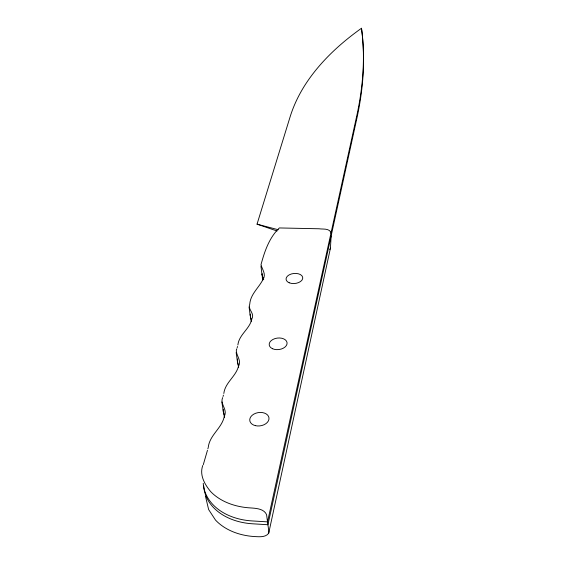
<?xml version="1.0" encoding="UTF-8"?>
<svg xmlns="http://www.w3.org/2000/svg" width="565" height="565" viewBox="0 0 565 565"><rect width="100%" height="100%" fill="white"/><g stroke="black" fill="none" stroke-linecap="round" stroke-linejoin="round"><path stroke-width="0.85" d="M250.196 314.119L250.578 317.869L251.538 320.249M250.535 316.774L251.178 321.372M237.357 358.994L237.696 363.111L238.67 365.732M262.407 273.884L262.315 277.507L262.902 279.936M205.455 496.155L208.64 509.574L215.491 520.054A59.6 44.077 -9.3 0 0 254.455 536.552C259.201 536.771 265.423 537.562 268.672 533.303L268.884 531.863L266.567 514.659C263.947 508.67 255.994 508.302 250.316 507.914A60.681 43.717 -9 0 1 210.696 491.621C204.707 484.466 199.24 474.995 202.793 465.447M268.672 533.303L330.433 248.169L331.139 235.909M223.818 393.487C225.082 382.618 235.739 376.671 238.444 366.452C241.947 360.315 235.866 355.505 236.332 349.926M237.872 344.989C239.044 334.515 249.779 329.028 251.856 318.964C255.09 313.278 247.371 309.366 249.73 304.288C250.422 294.224 258.643 288.03 262.88 279.675C266.666 274.103 261.955 269.441 261.023 264.589C264.589 251.411 269.18 237.688 279.35 227.949L318.978 228.769C322.869 229.397 328.406 228.168 330.843 232.067L330.942 233.345M208.301 447.049C209.792 434.873 221.996 428.15 224.298 416.327C227.999 409.47 219.538 403.94 222.709 397.569M207.871 448.801L208.16 447.635M223.055 396.468L223.422 395.105M237.166 347.729L237.505 346.479M203.301 464.642L207.461 450.291M277.083 230.993L257.04 224.157L290.029 117.103A497.581 240.704 6.1 0 1 305.474 84.347C319.981 61.981 339.89 43.653 361.487 28.25C363.719 44.141 363.888 60.264 362.688 76.247A2160.871 630.717 -23.9 0 1 356.663 116.284L267.542 521.869L252.195 520.937A60.187 43.886 -9.1 0 1 203.231 483.266M236.58 349.453L236.862 348.718M329.755 249.561L330.433 248.169M257.04 224.157L278.305 229.757M260.945 266.037L262.139 275.748L263.721 279.35M262.895 278.008L263.29 278.729M238.275 364.891L238.451 365.273M224.517 415.762L223.535 412.867L221.847 401.934M238.663 367.631L237.717 362.779M224.538 417.627L223.62 412.266M236.156 352.468L237.505 362.137M249.087 307.007L250.253 316.061M361.487 28.25C363.676 44.903 364.114 61.776 362.815 78.528A2154.656 631.317 -23.9 0 1 356.805 118.643L267.93 524.737L252.612 523.797A60.081 43.922 -9.1 0 1 203.718 486.091M223.352 411.786L223.203 409.505M261.934 274.032L262.005 274.901M272.507 348.718A8.991 5.784 -6.8 0 0 286.985 344.099A8.991 5.784 -6.8 0 0 274.929 338.612A8.991 5.784 -6.8 0 0 272.507 348.718M289.209 282.783A8.39 5.043 -5.8 0 0 302.671 278.686A8.39 5.043 -5.8 0 0 291.321 273.983A8.39 5.043 -5.8 0 0 289.209 282.783M255.352 425.643A9.697 6.702 -8.5 0 0 268.975 417.846A9.697 6.702 -8.5 0 0 253.805 414.138A9.697 6.702 -8.5 0 0 255.352 425.643"/></g></svg>
